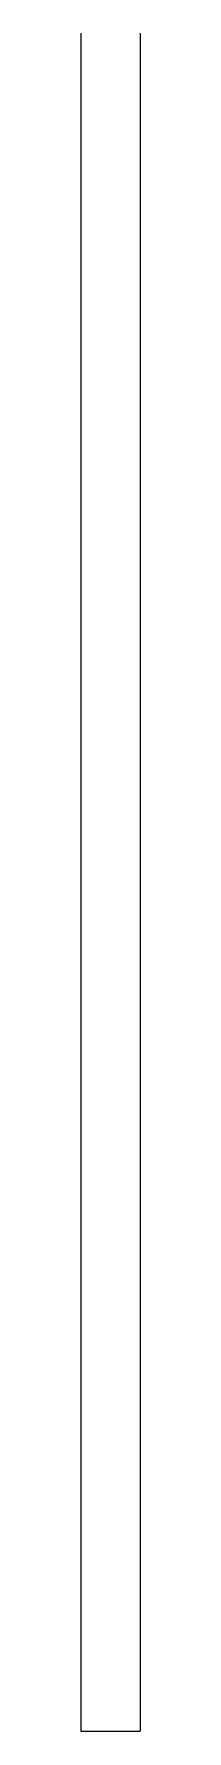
# Model space of a CAD drawing. Extents: x -24 to 123, y -44 to 344.
# Drawn here: x 112 to 113.5, y -44 to -1.22 of the extents above; entities that cross this region are included whole.
import ezdxf

# ---------------------------------------------------------------- set-up
doc = ezdxf.new("R2010")
doc.units = 0
doc.layers.get('0').update_dxf_attribs({"linetype": 'continuous'})

# ---------------------------------------------------------------- blocks, each defined once
blk = doc.blocks.new('FUSION037')
at = {"color": 0}
blk.add_line((112, -44), (113.5, -44), dxfattribs=at)
for points in [[(112, -1.2), (112, -1.25), (112, -1.3), (112, -1.35), (112, -1.4), (112, -1.45), (112, -1.5), (112, -1.55), (112, -1.6), (112, -1.65), (112, -1.7), (112, -1.75), (112, -1.8), (112, -1.85), (112, -1.9), (112, -1.95), (112, -2), (112, -2.05), (112, -2.1), (112, -2.15), (112, -2.2), (112, -2.25), (112, -2.3), (112, -2.35), (112, -2.4), (112, -2.45), (112, -2.5), (112, -2.55), (112, -2.6), (112, -2.65), (112, -2.7), (112, -2.75), (112, -2.8), (112, -2.85), (112, -2.9), (112, -2.95), (112, -3), (112, -3.05), (112, -3.1), (112, -3.15), (112, -3.2), (112, -3.25), (112, -3.3), (112, -3.35), (112, -3.4), (112, -3.45), (112, -3.5), (112, -3.55), (112, -3.6), (112, -3.65), (112, -3.7), (112, -3.75), (112, -3.8), (112, -3.85), (112, -3.9), (112, -3.95), (112, -4), (112, -4.05), (112, -4.1), (112, -4.15), (112, -4.2), (112, -4.25), (112, -4.3), (112, -4.35), (112, -4.4), (112, -4.45), (112, -4.5), (112, -4.55), (112, -4.6), (112, -4.65), (112, -4.7), (112, -4.75), (112, -4.8), (112, -4.85), (112, -4.9), (112, -4.95), (112, -5), (112, -5.05), (112, -5.1), (112, -5.15), (112, -5.2), (112, -5.25), (112, -5.3), (112, -5.35), (112, -5.4), (112, -5.45), (112, -5.5), (112, -5.55), (112, -5.6), (112, -5.65), (112, -5.7), (112, -5.75), (112, -5.8), (112, -5.85), (112, -5.9), (112, -5.95), (112, -6), (112, -6.05), (112, -6.1), (112, -6.15), (112, -6.2), (112, -6.25), (112, -6.3), (112, -6.35), (112, -6.4), (112, -6.45), (112, -6.5), (112, -6.55), (112, -6.6), (112, -6.65), (112, -6.7), (112, -6.75), (112, -6.8), (112, -6.85), (112, -6.9), (112, -6.95), (112, -7), (112, -7.05), (112, -7.1), (112, -7.15), (112, -7.2), (112, -7.25), (112, -7.3), (112, -7.35), (112, -7.4), (112, -7.45), (112, -7.5), (112, -7.55), (112, -7.6), (112, -7.65), (112, -7.7), (112, -7.75), (112, -7.8), (112, -7.85), (112, -7.9), (112, -7.95), (112, -8), (112, -8.05), (112, -8.1), (112, -8.15), (112, -8.2), (112, -8.25), (112, -8.3), (112, -8.35), (112, -8.4), (112, -8.45), (112, -8.5), (112, -8.55), (112, -8.6), (112, -8.65), (112, -8.7), (112, -8.75), (112, -8.8), (112, -8.85), (112, -8.9), (112, -8.95), (112, -9), (112, -9.05), (112, -9.1), (112, -9.15), (112, -9.2), (112, -9.25), (112, -9.3), (112, -9.35), (112, -9.4), (112, -9.45), (112, -9.5), (112, -9.55), (112, -9.6), (112, -9.65), (112, -9.7), (112, -9.75), (112, -9.8), (112, -9.85), (112, -9.9), (112, -9.95), (112, -10), (112, -10.05), (112, -10.1), (112, -10.15), (112, -10.2), (112, -10.25), (112, -10.3), (112, -10.35), (112, -10.4), (112, -10.45), (112, -10.5), (112, -10.55), (112, -10.6), (112, -10.65), (112, -10.7), (112, -10.75), (112, -10.8), (112, -10.85), (112, -10.9), (112, -10.95), (112, -11), (112, -11.05), (112, -11.1), (112, -11.15), (112, -11.2), (112, -11.25), (112, -11.3), (112, -11.35), (112, -11.4), (112, -11.45), (112, -11.5), (112, -11.55), (112, -11.6), (112, -11.65), (112, -11.7), (112, -11.75), (112, -11.8), (112, -11.85), (112, -11.9), (112, -11.95), (112, -12), (112, -12.05), (112, -12.1), (112, -12.15), (112, -12.2), (112, -12.25), (112, -12.3), (112, -12.35), (112, -12.4), (112, -12.45), (112, -12.5), (112, -12.55), (112, -12.6), (112, -12.65), (112, -12.7), (112, -12.75), (112, -12.8), (112, -12.85), (112, -12.9), (112, -12.95), (112, -13), (112, -13.05), (112, -13.1), (112, -13.15), (112, -13.2), (112, -13.25), (112, -13.3), (112, -13.35), (112, -13.4), (112, -13.45), (112, -13.5), (112, -13.55), (112, -13.6), (112, -13.65), (112, -13.7), (112, -13.75), (112, -13.8), (112, -13.85), (112, -13.9), (112, -13.95), (112, -14), (112, -14.05), (112, -14.1), (112, -14.15), (112, -14.2), (112, -14.25), (112, -14.3), (112, -14.35), (112, -14.4), (112, -14.45), (112, -14.5), (112, -14.55), (112, -14.6), (112, -14.65), (112, -14.7), (112, -14.75), (112, -14.8), (112, -14.85), (112, -14.9), (112, -14.95), (112, -15), (112, -15.05), (112, -15.1), (112, -15.15), (112, -15.2), (112, -15.25), (112, -15.3), (112, -15.35), (112, -15.4), (112, -15.45), (112, -15.5), (112, -15.55), (112, -15.6), (112, -15.65), (112, -15.7), (112, -15.75), (112, -15.8), (112, -15.85), (112, -15.9), (112, -15.95), (112, -16), (112, -16.05), (112, -16.1), (112, -16.15), (112, -16.2), (112, -16.25), (112, -16.3), (112, -16.35), (112, -16.4), (112, -16.45), (112, -16.5), (112, -16.55), (112, -16.6), (112, -16.65), (112, -16.7), (112, -16.75), (112, -16.8), (112, -16.85), (112, -16.9), (112, -16.95), (112, -17), (112, -17.05), (112, -17.1), (112, -17.15), (112, -17.2), (112, -17.25), (112, -17.3), (112, -17.35), (112, -17.4), (112, -17.45), (112, -17.5), (112, -17.55), (112, -17.6), (112, -17.65), (112, -17.7), (112, -17.75), (112, -17.8), (112, -17.85), (112, -17.9), (112, -17.95), (112, -18), (112, -18.05), (112, -18.1), (112, -18.15), (112, -18.2), (112, -18.25), (112, -18.3), (112, -18.35), (112, -18.4), (112, -18.45), (112, -18.5), (112, -18.55), (112, -18.6), (112, -18.65), (112, -18.7), (112, -18.75), (112, -18.8), (112, -18.85), (112, -18.9), (112, -18.95), (112, -19), (112, -19.05), (112, -19.1), (112, -19.15), (112, -19.2), (112, -19.25), (112, -19.3), (112, -19.35), (112, -19.4), (112, -19.45), (112, -19.5), (112, -19.55), (112, -19.6), (112, -19.65), (112, -19.7), (112, -19.75), (112, -19.8), (112, -19.85), (112, -19.9), (112, -19.95), (112, -20), (112, -20.05), (112, -20.1), (112, -20.15), (112, -20.2), (112, -20.25), (112, -20.3), (112, -20.35), (112, -20.4), (112, -20.45), (112, -20.5), (112, -20.55), (112, -20.6), (112, -20.65), (112, -20.7), (112, -20.75), (112, -20.8), (112, -20.85), (112, -20.9), (112, -20.95), (112, -21), (112, -21.05), (112, -21.1), (112, -21.15), (112, -21.2), (112, -21.25), (112, -21.3), (112, -21.35), (112, -21.4), (112, -21.45), (112, -21.5), (112, -21.55), (112, -21.6), (112, -21.65), (112, -21.7), (112, -21.75), (112, -21.8), (112, -21.85), (112, -21.9), (112, -21.95), (112, -22), (112, -22.05), (112, -22.1), (112, -22.15), (112, -22.2), (112, -22.25), (112, -22.3), (112, -22.35), (112, -22.4), (112, -22.45), (112, -22.5), (112, -22.55), (112, -22.6), (112, -22.65), (112, -22.7), (112, -22.75), (112, -22.8), (112, -22.85), (112, -22.9), (112, -22.95), (112, -23), (112, -23.05), (112, -23.1), (112, -23.15), (112, -23.2), (112, -23.25), (112, -23.3), (112, -23.35), (112, -23.4), (112, -23.45), (112, -23.5), (112, -23.55), (112, -23.6), (112, -23.65), (112, -23.7), (112, -23.75), (112, -23.8), (112, -23.85), (112, -23.9), (112, -23.95), (112, -24), (112, -24.05), (112, -24.1), (112, -24.15), (112, -24.2), (112, -24.25), (112, -24.3), (112, -24.35), (112, -24.4), (112, -24.45), (112, -24.5), (112, -24.55), (112, -24.6), (112, -24.65), (112, -24.7), (112, -24.75), (112, -24.8), (112, -24.85), (112, -24.9), (112, -24.95), (112, -25), (112, -25.05), (112, -25.1), (112, -25.15), (112, -25.2), (112, -25.25), (112, -25.3), (112, -25.35), (112, -25.4), (112, -25.45), (112, -25.5), (112, -25.55), (112, -25.6), (112, -25.65), (112, -25.7), (112, -25.75), (112, -25.8), (112, -25.85), (112, -25.9), (112, -25.95), (112, -26), (112, -26.05), (112, -26.1), (112, -26.15), (112, -26.2), (112, -26.25), (112, -26.3), (112, -26.35), (112, -26.4), (112, -26.45), (112, -26.5), (112, -26.55), (112, -26.6), (112, -26.65), (112, -26.7), (112, -26.75), (112, -26.8), (112, -26.85), (112, -26.9), (112, -26.95), (112, -27), (112, -27.05), (112, -27.1), (112, -27.15), (112, -27.2), (112, -27.25), (112, -27.3), (112, -27.35), (112, -27.4), (112, -27.45), (112, -27.5), (112, -27.55), (112, -27.6), (112, -27.65), (112, -27.7), (112, -27.75), (112, -27.8), (112, -27.85), (112, -27.9), (112, -27.95), (112, -28), (112, -28.05), (112, -28.1), (112, -28.15), (112, -28.2), (112, -28.25), (112, -28.3), (112, -28.35), (112, -28.4), (112, -28.45), (112, -28.5), (112, -28.55), (112, -28.6), (112, -28.65), (112, -28.7), (112, -28.75), (112, -28.8), (112, -28.85), (112, -28.9), (112, -28.95), (112, -29), (112, -29.05), (112, -29.1), (112, -29.15), (112, -29.2), (112, -29.25), (112, -29.3), (112, -29.35), (112, -29.4), (112, -29.45), (112, -29.5), (112, -29.55), (112, -29.6), (112, -29.65), (112, -29.7), (112, -29.75), (112, -29.8), (112, -29.85), (112, -29.9), (112, -29.95), (112, -30), (112, -30.05), (112, -30.1), (112, -30.15), (112, -30.2), (112, -30.25), (112, -30.3), (112, -30.35), (112, -30.4), (112, -30.45), (112, -30.5), (112, -30.55), (112, -30.6), (112, -30.65), (112, -30.7), (112, -30.75), (112, -30.8), (112, -30.85), (112, -30.9), (112, -30.95), (112, -31), (112, -31.05), (112, -31.1), (112, -31.15), (112, -31.2), (112, -31.25), (112, -31.3), (112, -31.35), (112, -31.4), (112, -31.45), (112, -31.5), (112, -31.55), (112, -31.6), (112, -31.65), (112, -31.7), (112, -31.75), (112, -31.8), (112, -31.85), (112, -31.9), (112, -31.95), (112, -32), (112, -32.05), (112, -32.1), (112, -32.15), (112, -32.2), (112, -32.25), (112, -32.3), (112, -32.35), (112, -32.4), (112, -32.45), (112, -32.5), (112, -32.55), (112, -32.6), (112, -32.65), (112, -32.7), (112, -32.75), (112, -32.8), (112, -32.85), (112, -32.9), (112, -32.95), (112, -33), (112, -33.05), (112, -33.1), (112, -33.15), (112, -33.2), (112, -33.25), (112, -33.3), (112, -33.35), (112, -33.4), (112, -33.45), (112, -33.5), (112, -33.55), (112, -33.6), (112, -33.65), (112, -33.7), (112, -33.75), (112, -33.8), (112, -33.85), (112, -33.9), (112, -33.95), (112, -34), (112, -34.05), (112, -34.1), (112, -34.15), (112, -34.2), (112, -34.25), (112, -34.3), (112, -34.35), (112, -34.4), (112, -34.45), (112, -34.5), (112, -34.55), (112, -34.6), (112, -34.65), (112, -34.7), (112, -34.75), (112, -34.8), (112, -34.85), (112, -34.9), (112, -34.95), (112, -35), (112, -35.05), (112, -35.1), (112, -35.15), (112, -35.2), (112, -35.25), (112, -35.3), (112, -35.35), (112, -35.4), (112, -35.45), (112, -35.5), (112, -35.55), (112, -35.6), (112, -35.65), (112, -35.7), (112, -35.75), (112, -35.8), (112, -35.85), (112, -35.9), (112, -35.95), (112, -36), (112, -36.05), (112, -36.1), (112, -36.15), (112, -36.2), (112, -36.25), (112, -36.3), (112, -36.35), (112, -36.4), (112, -36.45), (112, -36.5), (112, -36.55), (112, -36.6), (112, -36.65), (112, -36.7), (112, -36.75), (112, -36.8), (112, -36.85), (112, -36.9), (112, -36.95), (112, -37), (112, -37.05), (112, -37.1), (112, -37.15), (112, -37.2), (112, -37.25), (112, -37.3), (112, -37.35), (112, -37.4), (112, -37.45), (112, -37.5), (112, -37.55), (112, -37.6), (112, -37.65), (112, -37.7), (112, -37.75), (112, -37.8), (112, -37.85), (112, -37.9), (112, -37.95), (112, -38), (112, -38.05), (112, -38.1), (112, -38.15), (112, -38.2), (112, -38.25), (112, -38.3), (112, -38.35), (112, -38.4), (112, -38.45), (112, -38.5), (112, -38.55), (112, -38.6), (112, -38.65), (112, -38.7), (112, -38.75), (112, -38.8), (112, -38.85), (112, -38.9), (112, -38.95), (112, -39), (112, -39.05), (112, -39.1), (112, -39.15), (112, -39.2), (112, -39.25), (112, -39.3), (112, -39.35), (112, -39.4), (112, -39.45), (112, -39.5), (112, -39.55), (112, -39.6), (112, -39.65), (112, -39.7), (112, -39.75), (112, -39.8), (112, -39.85), (112, -39.9), (112, -39.95), (112, -40), (112, -40.05), (112, -40.1), (112, -40.15), (112, -40.2), (112, -40.25), (112, -40.3), (112, -40.35), (112, -40.4), (112, -40.45), (112, -40.5), (112, -40.55), (112, -40.6), (112, -40.65), (112, -40.7), (112, -40.75), (112, -40.8), (112, -40.85), (112, -40.9), (112, -40.95), (112, -41), (112, -41.05), (112, -41.1), (112, -41.15), (112, -41.2), (112, -41.25), (112, -41.3), (112, -41.35), (112, -41.4), (112, -41.45), (112, -41.5), (112, -41.55), (112, -41.6), (112, -41.65), (112, -41.7), (112, -41.75), (112, -41.8), (112, -41.85), (112, -41.9), (112, -41.95), (112, -42), (112, -42.05), (112, -42.1), (112, -42.15), (112, -42.2), (112, -42.25), (112, -42.3), (112, -42.35), (112, -42.4), (112, -42.45), (112, -42.5), (112, -42.55), (112, -42.6), (112, -42.65), (112, -42.7), (112, -42.75), (112, -42.8), (112, -42.85), (112, -42.9), (112, -42.95), (112, -43), (112, -43.05), (112, -43.1), (112, -43.15), (112, -43.2), (112, -43.25), (112, -43.3), (112, -43.35), (112, -43.4), (112, -43.45), (112, -43.5), (112, -43.55), (112, -43.6), (112, -43.65), (112, -43.7), (112, -43.75), (112, -43.8), (112, -43.85), (112, -43.9), (112, -43.95), (112, -44)], [(113.5, -1.2), (113.5, -1.25), (113.5, -1.3), (113.5, -1.35), (113.5, -1.4), (113.5, -1.45), (113.5, -1.5), (113.5, -1.55), (113.5, -1.6), (113.5, -1.65), (113.5, -1.7), (113.5, -1.75), (113.5, -1.8), (113.5, -1.85), (113.5, -1.9), (113.5, -1.95), (113.5, -2), (113.5, -2.05), (113.5, -2.1), (113.5, -2.15), (113.5, -2.2), (113.5, -2.25), (113.5, -2.3), (113.5, -2.35), (113.5, -2.4), (113.5, -2.45), (113.5, -2.5), (113.5, -2.55), (113.5, -2.6), (113.5, -2.65), (113.5, -2.7), (113.5, -2.75), (113.5, -2.8), (113.5, -2.85), (113.5, -2.9), (113.5, -2.95), (113.5, -3), (113.5, -3.05), (113.5, -3.1), (113.5, -3.15), (113.5, -3.2), (113.5, -3.25), (113.5, -3.3), (113.5, -3.35), (113.5, -3.4), (113.5, -3.45), (113.5, -3.5), (113.5, -3.55), (113.5, -3.6), (113.5, -3.65), (113.5, -3.7), (113.5, -3.75), (113.5, -3.8), (113.5, -3.85), (113.5, -3.9), (113.5, -3.95), (113.5, -4), (113.5, -4.05), (113.5, -4.1), (113.5, -4.15), (113.5, -4.2), (113.5, -4.25), (113.5, -4.3), (113.5, -4.35), (113.5, -4.4), (113.5, -4.45), (113.5, -4.5), (113.5, -4.55), (113.5, -4.6), (113.5, -4.65), (113.5, -4.7), (113.5, -4.75), (113.5, -4.8), (113.5, -4.85), (113.5, -4.9), (113.5, -4.95), (113.5, -5), (113.5, -5.05), (113.5, -5.1), (113.5, -5.15), (113.5, -5.2), (113.5, -5.25), (113.5, -5.3), (113.5, -5.35), (113.5, -5.4), (113.5, -5.45), (113.5, -5.5), (113.5, -5.55), (113.5, -5.6), (113.5, -5.65), (113.5, -5.7), (113.5, -5.75), (113.5, -5.8), (113.5, -5.85), (113.5, -5.9), (113.5, -5.95), (113.5, -6), (113.5, -6.05), (113.5, -6.1), (113.5, -6.15), (113.5, -6.2), (113.5, -6.25), (113.5, -6.3), (113.5, -6.35), (113.5, -6.4), (113.5, -6.45), (113.5, -6.5), (113.5, -6.55), (113.5, -6.6), (113.5, -6.65), (113.5, -6.7), (113.5, -6.75), (113.5, -6.8), (113.5, -6.85), (113.5, -6.9), (113.5, -6.95), (113.5, -7), (113.5, -7.05), (113.5, -7.1), (113.5, -7.15), (113.5, -7.2), (113.5, -7.25), (113.5, -7.3), (113.5, -7.35), (113.5, -7.4), (113.5, -7.45), (113.5, -7.5), (113.5, -7.55), (113.5, -7.6), (113.5, -7.65), (113.5, -7.7), (113.5, -7.75), (113.5, -7.8), (113.5, -7.85), (113.5, -7.9), (113.5, -7.95), (113.5, -8), (113.5, -8.05), (113.5, -8.1), (113.5, -8.15), (113.5, -8.2), (113.5, -8.25), (113.5, -8.3), (113.5, -8.35), (113.5, -8.4), (113.5, -8.45), (113.5, -8.5), (113.5, -8.55), (113.5, -8.6), (113.5, -8.65), (113.5, -8.7), (113.5, -8.75), (113.5, -8.8), (113.5, -8.85), (113.5, -8.9), (113.5, -8.95), (113.5, -9), (113.5, -9.05), (113.5, -9.1), (113.5, -9.15), (113.5, -9.2), (113.5, -9.25), (113.5, -9.3), (113.5, -9.35), (113.5, -9.4), (113.5, -9.45), (113.5, -9.5), (113.5, -9.55), (113.5, -9.6), (113.5, -9.65), (113.5, -9.7), (113.5, -9.75), (113.5, -9.8), (113.5, -9.85), (113.5, -9.9), (113.5, -9.95), (113.5, -10), (113.5, -10.05), (113.5, -10.1), (113.5, -10.15), (113.5, -10.2), (113.5, -10.25), (113.5, -10.3), (113.5, -10.35), (113.5, -10.4), (113.5, -10.45), (113.5, -10.5), (113.5, -10.55), (113.5, -10.6), (113.5, -10.65), (113.5, -10.7), (113.5, -10.75), (113.5, -10.8), (113.5, -10.85), (113.5, -10.9), (113.5, -10.95), (113.5, -11), (113.5, -11.05), (113.5, -11.1), (113.5, -11.15), (113.5, -11.2), (113.5, -11.25), (113.5, -11.3), (113.5, -11.35), (113.5, -11.4), (113.5, -11.45), (113.5, -11.5), (113.5, -11.55), (113.5, -11.6), (113.5, -11.65), (113.5, -11.7), (113.5, -11.75), (113.5, -11.8), (113.5, -11.85), (113.5, -11.9), (113.5, -11.95), (113.5, -12), (113.5, -12.05), (113.5, -12.1), (113.5, -12.15), (113.5, -12.2), (113.5, -12.25), (113.5, -12.3), (113.5, -12.35), (113.5, -12.4), (113.5, -12.45), (113.5, -12.5), (113.5, -12.55), (113.5, -12.6), (113.5, -12.65), (113.5, -12.7), (113.5, -12.75), (113.5, -12.8), (113.5, -12.85), (113.5, -12.9), (113.5, -12.95), (113.5, -13), (113.5, -13.05), (113.5, -13.1), (113.5, -13.15), (113.5, -13.2), (113.5, -13.25), (113.5, -13.3), (113.5, -13.35), (113.5, -13.4), (113.5, -13.45), (113.5, -13.5), (113.5, -13.55), (113.5, -13.6), (113.5, -13.65), (113.5, -13.7), (113.5, -13.75), (113.5, -13.8), (113.5, -13.85), (113.5, -13.9), (113.5, -13.95), (113.5, -14), (113.5, -14.05), (113.5, -14.1), (113.5, -14.15), (113.5, -14.2), (113.5, -14.25), (113.5, -14.3), (113.5, -14.35), (113.5, -14.4), (113.5, -14.45), (113.5, -14.5), (113.5, -14.55), (113.5, -14.6), (113.5, -14.65), (113.5, -14.7), (113.5, -14.75), (113.5, -14.8), (113.5, -14.85), (113.5, -14.9), (113.5, -14.95), (113.5, -15), (113.5, -15.05), (113.5, -15.1), (113.5, -15.15), (113.5, -15.2), (113.5, -15.25), (113.5, -15.3), (113.5, -15.35), (113.5, -15.4), (113.5, -15.45), (113.5, -15.5), (113.5, -15.55), (113.5, -15.6), (113.5, -15.65), (113.5, -15.7), (113.5, -15.75), (113.5, -15.8), (113.5, -15.85), (113.5, -15.9), (113.5, -15.95), (113.5, -16), (113.5, -16.05), (113.5, -16.1), (113.5, -16.15), (113.5, -16.2), (113.5, -16.25), (113.5, -16.3), (113.5, -16.35), (113.5, -16.4), (113.5, -16.45), (113.5, -16.5), (113.5, -16.55), (113.5, -16.6), (113.5, -16.65), (113.5, -16.7), (113.5, -16.75), (113.5, -16.8), (113.5, -16.85), (113.5, -16.9), (113.5, -16.95), (113.5, -17), (113.5, -17.05), (113.5, -17.1), (113.5, -17.15), (113.5, -17.2), (113.5, -17.25), (113.5, -17.3), (113.5, -17.35), (113.5, -17.4), (113.5, -17.45), (113.5, -17.5), (113.5, -17.55), (113.5, -17.6), (113.5, -17.65), (113.5, -17.7), (113.5, -17.75), (113.5, -17.8), (113.5, -17.85), (113.5, -17.9), (113.5, -17.95), (113.5, -18), (113.5, -18.05), (113.5, -18.1), (113.5, -18.15), (113.5, -18.2), (113.5, -18.25), (113.5, -18.3), (113.5, -18.35), (113.5, -18.4), (113.5, -18.45), (113.5, -18.5), (113.5, -18.55), (113.5, -18.6), (113.5, -18.65), (113.5, -18.7), (113.5, -18.75), (113.5, -18.8), (113.5, -18.85), (113.5, -18.9), (113.5, -18.95), (113.5, -19), (113.5, -19.05), (113.5, -19.1), (113.5, -19.15), (113.5, -19.2), (113.5, -19.25), (113.5, -19.3), (113.5, -19.35), (113.5, -19.4), (113.5, -19.45), (113.5, -19.5), (113.5, -19.55), (113.5, -19.6), (113.5, -19.65), (113.5, -19.7), (113.5, -19.75), (113.5, -19.8), (113.5, -19.85), (113.5, -19.9), (113.5, -19.95), (113.5, -20), (113.5, -20.05), (113.5, -20.1), (113.5, -20.15), (113.5, -20.2), (113.5, -20.25), (113.5, -20.3), (113.5, -20.35), (113.5, -20.4), (113.5, -20.45), (113.5, -20.5), (113.5, -20.55), (113.5, -20.6), (113.5, -20.65), (113.5, -20.7), (113.5, -20.75), (113.5, -20.8), (113.5, -20.85), (113.5, -20.9), (113.5, -20.95), (113.5, -21), (113.5, -21.05), (113.5, -21.1), (113.5, -21.15), (113.5, -21.2), (113.5, -21.25), (113.5, -21.3), (113.5, -21.35), (113.5, -21.4), (113.5, -21.45), (113.5, -21.5), (113.5, -21.55), (113.5, -21.6), (113.5, -21.65), (113.5, -21.7), (113.5, -21.75), (113.5, -21.8), (113.5, -21.85), (113.5, -21.9), (113.5, -21.95), (113.5, -22), (113.5, -22.05), (113.5, -22.1), (113.5, -22.15), (113.5, -22.2), (113.5, -22.25), (113.5, -22.3), (113.5, -22.35), (113.5, -22.4), (113.5, -22.45), (113.5, -22.5), (113.5, -22.55), (113.5, -22.6), (113.5, -22.65), (113.5, -22.7), (113.5, -22.75), (113.5, -22.8), (113.5, -22.85), (113.5, -22.9), (113.5, -22.95), (113.5, -23), (113.5, -23.05), (113.5, -23.1), (113.5, -23.15), (113.5, -23.2), (113.5, -23.25), (113.5, -23.3), (113.5, -23.35), (113.5, -23.4), (113.5, -23.45), (113.5, -23.5), (113.5, -23.55), (113.5, -23.6), (113.5, -23.65), (113.5, -23.7), (113.5, -23.75), (113.5, -23.8), (113.5, -23.85), (113.5, -23.9), (113.5, -23.95), (113.5, -24), (113.5, -24.05), (113.5, -24.1), (113.5, -24.15), (113.5, -24.2), (113.5, -24.25), (113.5, -24.3), (113.5, -24.35), (113.5, -24.4), (113.5, -24.45), (113.5, -24.5), (113.5, -24.55), (113.5, -24.6), (113.5, -24.65), (113.5, -24.7), (113.5, -24.75), (113.5, -24.8), (113.5, -24.85), (113.5, -24.9), (113.5, -24.95), (113.5, -25), (113.5, -25.05), (113.5, -25.1), (113.5, -25.15), (113.5, -25.2), (113.5, -25.25), (113.5, -25.3), (113.5, -25.35), (113.5, -25.4), (113.5, -25.45), (113.5, -25.5), (113.5, -25.55), (113.5, -25.6), (113.5, -25.65), (113.5, -25.7), (113.5, -25.75), (113.5, -25.8), (113.5, -25.85), (113.5, -25.9), (113.5, -25.95), (113.5, -26), (113.5, -26.05), (113.5, -26.1), (113.5, -26.15), (113.5, -26.2), (113.5, -26.25), (113.5, -26.3), (113.5, -26.35), (113.5, -26.4), (113.5, -26.45), (113.5, -26.5), (113.5, -26.55), (113.5, -26.6), (113.5, -26.65), (113.5, -26.7), (113.5, -26.75), (113.5, -26.8), (113.5, -26.85), (113.5, -26.9), (113.5, -26.95), (113.5, -27), (113.5, -27.05), (113.5, -27.1), (113.5, -27.15), (113.5, -27.2), (113.5, -27.25), (113.5, -27.3), (113.5, -27.35), (113.5, -27.4), (113.5, -27.45), (113.5, -27.5), (113.5, -27.55), (113.5, -27.6), (113.5, -27.65), (113.5, -27.7), (113.5, -27.75), (113.5, -27.8), (113.5, -27.85), (113.5, -27.9), (113.5, -27.95), (113.5, -28), (113.5, -28.05), (113.5, -28.1), (113.5, -28.15), (113.5, -28.2), (113.5, -28.25), (113.5, -28.3), (113.5, -28.35), (113.5, -28.4), (113.5, -28.45), (113.5, -28.5), (113.5, -28.55), (113.5, -28.6), (113.5, -28.65), (113.5, -28.7), (113.5, -28.75), (113.5, -28.8), (113.5, -28.85), (113.5, -28.9), (113.5, -28.95), (113.5, -29), (113.5, -29.05), (113.5, -29.1), (113.5, -29.15), (113.5, -29.2), (113.5, -29.25), (113.5, -29.3), (113.5, -29.35), (113.5, -29.4), (113.5, -29.45), (113.5, -29.5), (113.5, -29.55), (113.5, -29.6), (113.5, -29.65), (113.5, -29.7), (113.5, -29.75), (113.5, -29.8), (113.5, -29.85), (113.5, -29.9), (113.5, -29.95), (113.5, -30), (113.5, -30.05), (113.5, -30.1), (113.5, -30.15), (113.5, -30.2), (113.5, -30.25), (113.5, -30.3), (113.5, -30.35), (113.5, -30.4), (113.5, -30.45), (113.5, -30.5), (113.5, -30.55), (113.5, -30.6), (113.5, -30.65), (113.5, -30.7), (113.5, -30.75), (113.5, -30.8), (113.5, -30.85), (113.5, -30.9), (113.5, -30.95), (113.5, -31), (113.5, -31.05), (113.5, -31.1), (113.5, -31.15), (113.5, -31.2), (113.5, -31.25), (113.5, -31.3), (113.5, -31.35), (113.5, -31.4), (113.5, -31.45), (113.5, -31.5), (113.5, -31.55), (113.5, -31.6), (113.5, -31.65), (113.5, -31.7), (113.5, -31.75), (113.5, -31.8), (113.5, -31.85), (113.5, -31.9), (113.5, -31.95), (113.5, -32), (113.5, -32.05), (113.5, -32.1), (113.5, -32.15), (113.5, -32.2), (113.5, -32.25), (113.5, -32.3), (113.5, -32.35), (113.5, -32.4), (113.5, -32.45), (113.5, -32.5), (113.5, -32.55), (113.5, -32.6), (113.5, -32.65), (113.5, -32.7), (113.5, -32.75), (113.5, -32.8), (113.5, -32.85), (113.5, -32.9), (113.5, -32.95), (113.5, -33), (113.5, -33.05), (113.5, -33.1), (113.5, -33.15), (113.5, -33.2), (113.5, -33.25), (113.5, -33.3), (113.5, -33.35), (113.5, -33.4), (113.5, -33.45), (113.5, -33.5), (113.5, -33.55), (113.5, -33.6), (113.5, -33.65), (113.5, -33.7), (113.5, -33.75), (113.5, -33.8), (113.5, -33.85), (113.5, -33.9), (113.5, -33.95), (113.5, -34), (113.5, -34.05), (113.5, -34.1), (113.5, -34.15), (113.5, -34.2), (113.5, -34.25), (113.5, -34.3), (113.5, -34.35), (113.5, -34.4), (113.5, -34.45), (113.5, -34.5), (113.5, -34.55), (113.5, -34.6), (113.5, -34.65), (113.5, -34.7), (113.5, -34.75), (113.5, -34.8), (113.5, -34.85), (113.5, -34.9), (113.5, -34.95), (113.5, -35), (113.5, -35.05), (113.5, -35.1), (113.5, -35.15), (113.5, -35.2), (113.5, -35.25), (113.5, -35.3), (113.5, -35.35), (113.5, -35.4), (113.5, -35.45), (113.5, -35.5), (113.5, -35.55), (113.5, -35.6), (113.5, -35.65), (113.5, -35.7), (113.5, -35.75), (113.5, -35.8), (113.5, -35.85), (113.5, -35.9), (113.5, -35.95), (113.5, -36), (113.5, -36.05), (113.5, -36.1), (113.5, -36.15), (113.5, -36.2), (113.5, -36.25), (113.5, -36.3), (113.5, -36.35), (113.5, -36.4), (113.5, -36.45), (113.5, -36.5), (113.5, -36.55), (113.5, -36.6), (113.5, -36.65), (113.5, -36.7), (113.5, -36.75), (113.5, -36.8), (113.5, -36.85), (113.5, -36.9), (113.5, -36.95), (113.5, -37), (113.5, -37.05), (113.5, -37.1), (113.5, -37.15), (113.5, -37.2), (113.5, -37.25), (113.5, -37.3), (113.5, -37.35), (113.5, -37.4), (113.5, -37.45), (113.5, -37.5), (113.5, -37.55), (113.5, -37.6), (113.5, -37.65), (113.5, -37.7), (113.5, -37.75), (113.5, -37.8), (113.5, -37.85), (113.5, -37.9), (113.5, -37.95), (113.5, -38), (113.5, -38.05), (113.5, -38.1), (113.5, -38.15), (113.5, -38.2), (113.5, -38.25), (113.5, -38.3), (113.5, -38.35), (113.5, -38.4), (113.5, -38.45), (113.5, -38.5), (113.5, -38.55), (113.5, -38.6), (113.5, -38.65), (113.5, -38.7), (113.5, -38.75), (113.5, -38.8), (113.5, -38.85), (113.5, -38.9), (113.5, -38.95), (113.5, -39), (113.5, -39.05), (113.5, -39.1), (113.5, -39.15), (113.5, -39.2), (113.5, -39.25), (113.5, -39.3), (113.5, -39.35), (113.5, -39.4), (113.5, -39.45), (113.5, -39.5), (113.5, -39.55), (113.5, -39.6), (113.5, -39.65), (113.5, -39.7), (113.5, -39.75), (113.5, -39.8), (113.5, -39.85), (113.5, -39.9), (113.5, -39.95), (113.5, -40), (113.5, -40.05), (113.5, -40.1), (113.5, -40.15), (113.5, -40.2), (113.5, -40.25), (113.5, -40.3), (113.5, -40.35), (113.5, -40.4), (113.5, -40.45), (113.5, -40.5), (113.5, -40.55), (113.5, -40.6), (113.5, -40.65), (113.5, -40.7), (113.5, -40.75), (113.5, -40.8), (113.5, -40.85), (113.5, -40.9), (113.5, -40.95), (113.5, -41), (113.5, -41.05), (113.5, -41.1), (113.5, -41.15), (113.5, -41.2), (113.5, -41.25), (113.5, -41.3), (113.5, -41.35), (113.5, -41.4), (113.5, -41.45), (113.5, -41.5), (113.5, -41.55), (113.5, -41.6), (113.5, -41.65), (113.5, -41.7), (113.5, -41.75), (113.5, -41.8), (113.5, -41.85), (113.5, -41.9), (113.5, -41.95), (113.5, -42), (113.5, -42.05), (113.5, -42.1), (113.5, -42.15), (113.5, -42.2), (113.5, -42.25), (113.5, -42.3), (113.5, -42.35), (113.5, -42.4), (113.5, -42.45), (113.5, -42.5), (113.5, -42.55), (113.5, -42.6), (113.5, -42.65), (113.5, -42.7), (113.5, -42.75), (113.5, -42.8), (113.5, -42.85), (113.5, -42.9), (113.5, -42.95), (113.5, -43), (113.5, -43.05), (113.5, -43.1), (113.5, -43.15), (113.5, -43.2), (113.5, -43.25), (113.5, -43.3), (113.5, -43.35), (113.5, -43.4), (113.5, -43.45), (113.5, -43.5), (113.5, -43.55), (113.5, -43.6), (113.5, -43.65), (113.5, -43.7), (113.5, -43.75), (113.5, -43.8), (113.5, -43.85), (113.5, -43.9), (113.5, -43.95), (113.5, -44)]]:
    blk.add_lwpolyline(points, dxfattribs=at)

msp = doc.modelspace()

# ---------------------------------------------------------------- block references
msp.add_blockref('FUSION037', (0, 0))

doc.saveas('drawing.dxf')
